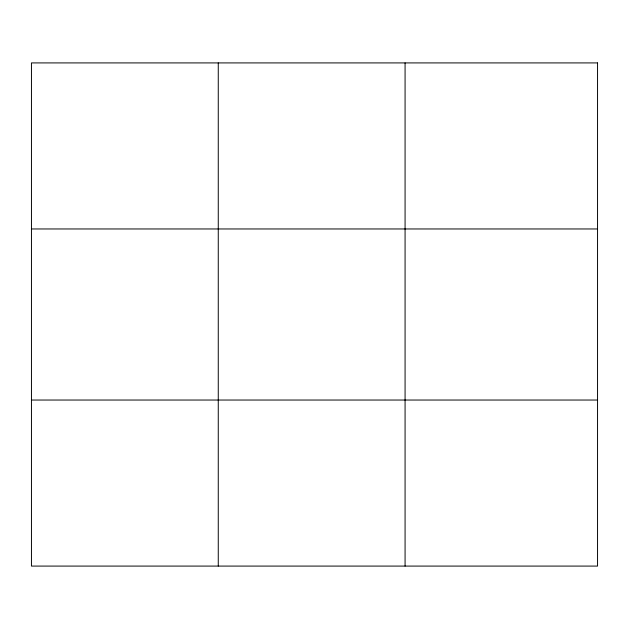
<?xml version="1.0" encoding="UTF-8"?>
<svg xmlns="http://www.w3.org/2000/svg" width="629" height="629" viewBox="0 0 629 629"><rect width="100%" height="100%" fill="white"/><g stroke="black" fill="none" stroke-linecap="round" stroke-linejoin="round"><path stroke-width="0.94" d="M218.263 62.916L218.263 566.084M405.076 62.916L405.076 566.084M31.45 228.964L597.55 228.964M31.45 400.036L597.55 400.036M597.55 62.916L597.55 566.084L31.45 566.084L31.45 62.916L597.55 62.916"/></g></svg>
